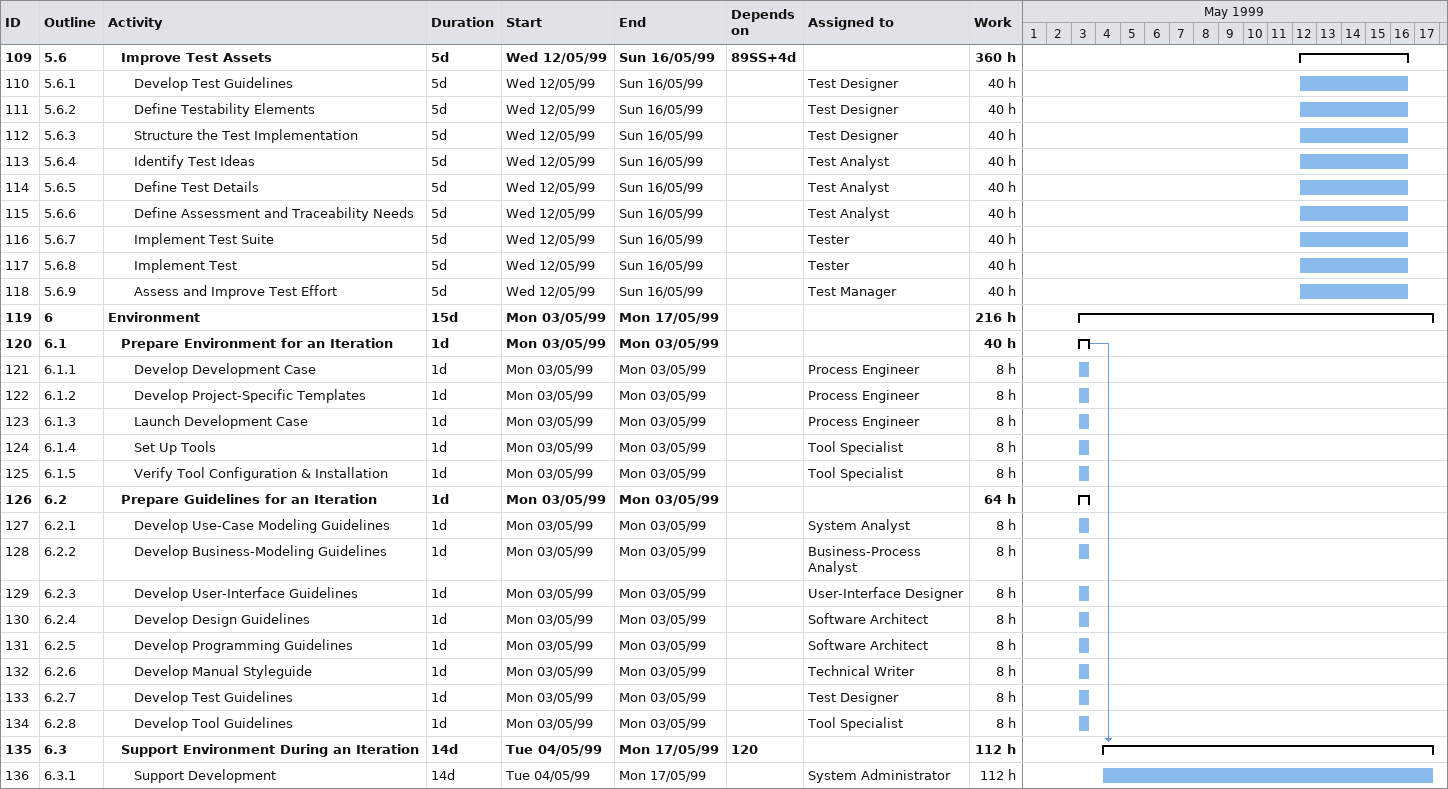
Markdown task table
| ID | WBS | Task | Duration | Start | Finish | Predecessors | Resources | Work (h) |
|---|---|---|---|---|---|---|---|---|
| 109 | 5.6 | **Improve Test Assets** | 5d | 1999-05-12 | 1999-05-16 | 89SS+4d |  | 360 |
| 110 | 5.6.1 | Develop Test Guidelines | 5d | 1999-05-12 | 1999-05-16 |  | Test Designer | 40 |
| 111 | 5.6.2 | Define Testability Elements | 5d | 1999-05-12 | 1999-05-16 |  | Test Designer | 40 |
| 112 | 5.6.3 | Structure the Test Implementation | 5d | 1999-05-12 | 1999-05-16 |  | Test Designer | 40 |
| 113 | 5.6.4 | Identify Test Ideas | 5d | 1999-05-12 | 1999-05-16 |  | Test Analyst | 40 |
| 114 | 5.6.5 | Define Test Details | 5d | 1999-05-12 | 1999-05-16 |  | Test Analyst | 40 |
| 115 | 5.6.6 | Define Assessment and Traceability Needs | 5d | 1999-05-12 | 1999-05-16 |  | Test Analyst | 40 |
| 116 | 5.6.7 | Implement Test Suite | 5d | 1999-05-12 | 1999-05-16 |  | Tester | 40 |
| 117 | 5.6.8 | Implement Test | 5d | 1999-05-12 | 1999-05-16 |  | Tester | 40 |
| 118 | 5.6.9 | Assess and Improve Test Effort | 5d | 1999-05-12 | 1999-05-16 |  | Test Manager | 40 |
| 119 | 6 | **Environment** | 15d | 1999-05-03 | 1999-05-17 |  |  | 216 |
| 120 | 6.1 | **Prepare Environment for an Iteration** | 1d | 1999-05-03 | 1999-05-03 |  |  | 40 |
| 121 | 6.1.1 | Develop Development Case | 1d | 1999-05-03 | 1999-05-03 |  | Process Engineer | 8 |
| 122 | 6.1.2 | Develop Project-Specific Templates | 1d | 1999-05-03 | 1999-05-03 |  | Process Engineer | 8 |
| 123 | 6.1.3 | Launch Development Case | 1d | 1999-05-03 | 1999-05-03 |  | Process Engineer | 8 |
| 124 | 6.1.4 | Set Up Tools | 1d | 1999-05-03 | 1999-05-03 |  | Tool Specialist | 8 |
| 125 | 6.1.5 | Verify Tool Configuration & Installation | 1d | 1999-05-03 | 1999-05-03 |  | Tool Specialist | 8 |
| 126 | 6.2 | **Prepare Guidelines for an Iteration** | 1d | 1999-05-03 | 1999-05-03 |  |  | 64 |
| 127 | 6.2.1 | Develop Use-Case Modeling Guidelines | 1d | 1999-05-03 | 1999-05-03 |  | System Analyst | 8 |
| 128 | 6.2.2 | Develop Business-Modeling Guidelines | 1d | 1999-05-03 | 1999-05-03 |  | Business-Process Analyst | 8 |
| 129 | 6.2.3 | Develop User-Interface Guidelines | 1d | 1999-05-03 | 1999-05-03 |  | User-Interface Designer | 8 |
| 130 | 6.2.4 | Develop Design Guidelines | 1d | 1999-05-03 | 1999-05-03 |  | Software Architect | 8 |
| 131 | 6.2.5 | Develop Programming Guidelines | 1d | 1999-05-03 | 1999-05-03 |  | Software Architect | 8 |
| 132 | 6.2.6 | Develop Manual Styleguide | 1d | 1999-05-03 | 1999-05-03 |  | Technical Writer | 8 |
| 133 | 6.2.7 | Develop Test Guidelines | 1d | 1999-05-03 | 1999-05-03 |  | Test Designer | 8 |
| 134 | 6.2.8 | Develop Tool Guidelines | 1d | 1999-05-03 | 1999-05-03 |  | Tool Specialist | 8 |
| 135 | 6.3 | **Support Environment During an Iteration** | 14d | 1999-05-04 | 1999-05-17 | 120 |  | 112 |
| 136 | 6.3.1 | Support Development | 14d | 1999-05-04 | 1999-05-17 |  | System Administrator | 112 |
